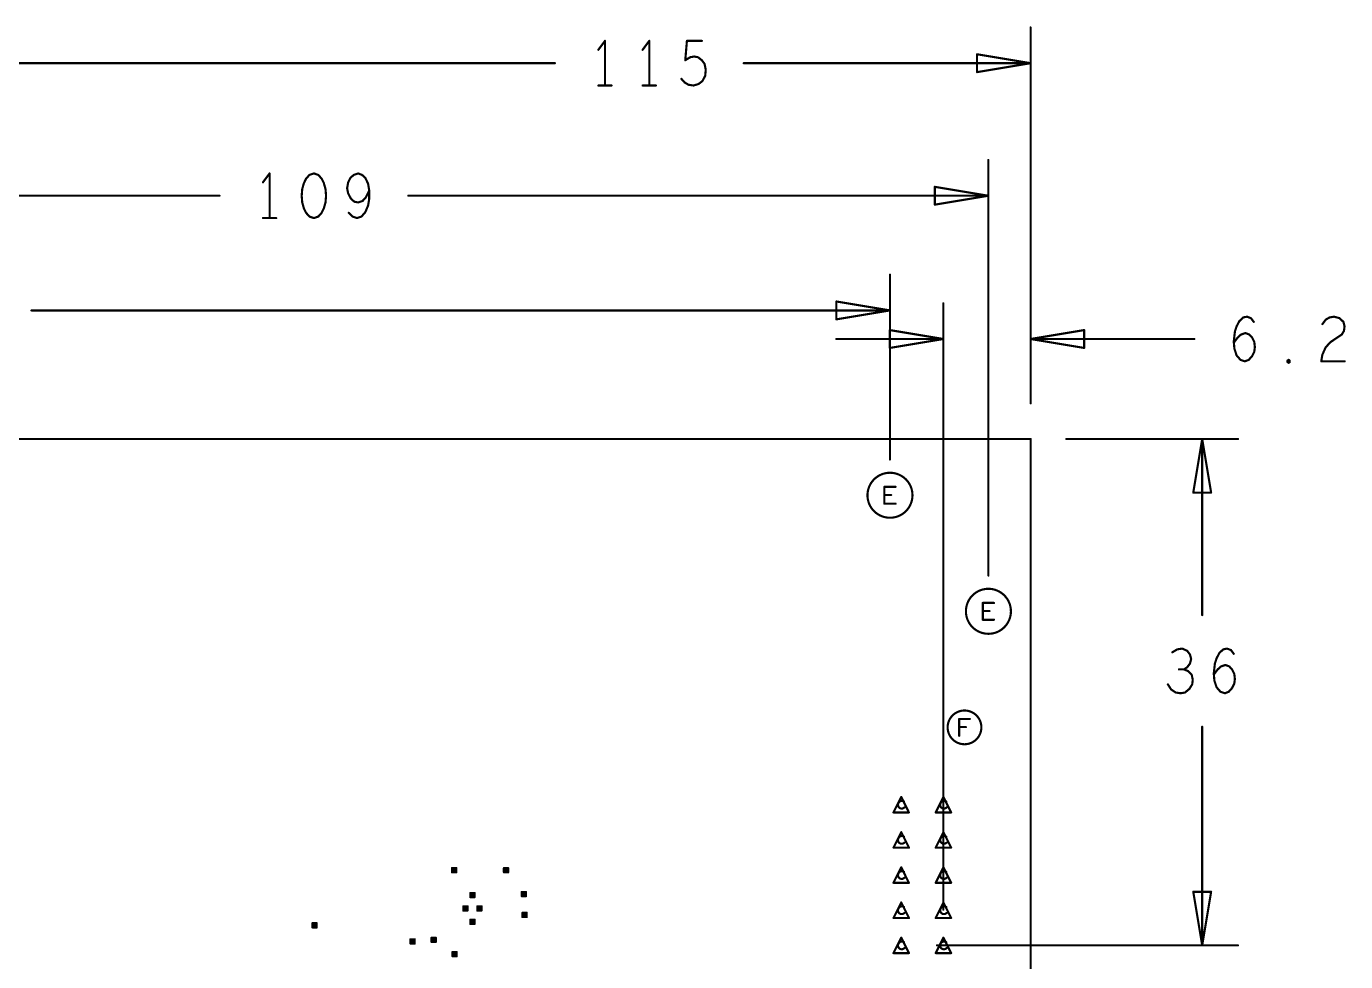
# Model space of a CAD drawing. Extents: x -18 to 16.1, y -6.6 to 15.5.
# Drawn here: x 1.716 to 5.41, y 4.531 to 7.149 of the extents above; entities that cross this region are included whole.
import ezdxf

# ---------------------------------------------------------------- set-up
doc = ezdxf.new("R2010")
doc.units = 0
doc.layers.get('0').update_dxf_attribs({"linetype": 'CONTINUOUS'})
doc.layers.add('FAB', color=13, linetype='CONTINUOUS')

# ---------------------------------------------------------------- blocks, each defined once
blk = doc.blocks.new('ROUND_1')
at = {"const_width": 0.003}
blk.add_lwpolyline([(-0.0015, 0, 1), (0.0015, 0, 1)], format="xyb", close=True, dxfattribs=at)

msp = doc.modelspace()

# ---------------------------------------------------------------- linework, layer by layer
at = {"layer": 'FAB', "const_width": 0.006}
for points in [[(4.5276, 6.0941), (4.5276, 7.146)], [(3.336, 7.1085), (3.3174, 7.0835)], [(3.336, 6.9835), (3.336, 7.1085)], [(3.46, 7.1085), (3.4414, 7.0835)], [(3.46, 6.9835), (3.46, 7.1085)], [(3.5608, 7.0543), (3.5654, 7.1085)], [(3.5654, 7.1085), (3.6072, 7.1085)], [(3.5747, 7.0627), (3.5608, 7.0543)], [(3.5856, 7.0647), (3.5747, 7.0627)], [(3.5964, 7.0627), (3.5856, 7.0647)], [(3.6072, 7.0543), (3.5964, 7.0627)], [(3.615, 7.0439), (3.6072, 7.0543)], [(4.5276, 7.046), (4.3776, 7.071)], [(4.3776, 7.071), (4.3776, 7.021)], [(3.1957, 7.046), (0, 7.046)], [(3.6181, 7.0272), (3.615, 7.0439)], [(3.6166, 7.0106), (3.6181, 7.0272)], [(3.7243, 7.046), (4.5276, 7.046)], [(4.3776, 7.021), (4.5276, 7.046)], [(3.3174, 6.9835), (3.3546, 6.9835)], [(3.4414, 6.9835), (3.4786, 6.9835)], [(3.5499, 7.0022), (3.5592, 6.9918)], [(3.5592, 6.9918), (3.57, 6.9856)], [(3.57, 6.9856), (3.584, 6.9835)], [(3.584, 6.9835), (3.598, 6.9877)], [(3.598, 6.9877), (3.6088, 6.996)], [(3.6088, 6.996), (3.6166, 7.0106)], [(4.4095, 5.6119), (4.4095, 6.775)], [(2.397, 6.7375), (2.3784, 6.7125)], [(2.397, 6.6125), (2.397, 6.7375)], [(2.4993, 6.7229), (2.4931, 6.7104)], [(2.5086, 6.7333), (2.4993, 6.7229)], [(2.521, 6.7375), (2.5086, 6.7333)], [(2.5334, 6.7333), (2.521, 6.7375)], [(2.5427, 6.7229), (2.5334, 6.7333)], [(2.5489, 6.7104), (2.5427, 6.7229)], [(2.6233, 6.725), (2.6171, 6.7125)], [(2.6326, 6.7333), (2.6233, 6.725)], [(2.645, 6.7375), (2.6326, 6.7333)], [(2.6558, 6.7333), (2.645, 6.7375)], [(2.6651, 6.725), (2.6558, 6.7333)], [(2.6729, 6.7083), (2.6651, 6.725)], [(2.4884, 6.6937), (2.4869, 6.675)], [(2.4931, 6.7104), (2.4884, 6.6937)], [(2.5536, 6.6937), (2.5489, 6.7104)], [(2.5551, 6.675), (2.5536, 6.6937)], [(2.6171, 6.7125), (2.614, 6.6958)], [(2.614, 6.6958), (2.6171, 6.6813)], [(2.6667, 6.6708), (2.676, 6.6896)], [(2.676, 6.6896), (2.6729, 6.7083)], [(2.676, 6.6667), (2.676, 6.6896)], [(4.4095, 6.675), (4.2595, 6.7)], [(4.2595, 6.7), (4.2595, 6.65)], [(2.2567, 6.675), (0.1181, 6.675)], [(2.4869, 6.675), (2.4884, 6.6562)], [(2.4884, 6.6562), (2.4931, 6.6396)], [(2.5489, 6.6396), (2.5536, 6.6562)], [(2.5536, 6.6562), (2.5551, 6.675)], [(2.6171, 6.6813), (2.6248, 6.6667)], [(2.6248, 6.6667), (2.6342, 6.6583)], [(2.6342, 6.6583), (2.645, 6.6562)], [(2.645, 6.6562), (2.6574, 6.6604)], [(2.6574, 6.6604), (2.6667, 6.6708)], [(2.6651, 6.6292), (2.6729, 6.6479)], [(2.6729, 6.6479), (2.676, 6.6667)], [(2.7853, 6.675), (4.4095, 6.675)], [(4.2595, 6.65), (4.4095, 6.675)], [(2.3784, 6.6125), (2.4156, 6.6125)], [(2.4931, 6.6396), (2.4993, 6.6271)], [(2.4993, 6.6271), (2.5086, 6.6167)], [(2.5086, 6.6167), (2.521, 6.6125)], [(2.521, 6.6125), (2.5334, 6.6167)], [(2.5334, 6.6167), (2.5427, 6.6271)], [(2.5427, 6.6271), (2.5489, 6.6396)], [(2.6186, 6.6271), (2.6295, 6.6167)], [(2.6295, 6.6167), (2.6419, 6.6125)], [(2.6419, 6.6125), (2.6543, 6.6167)], [(2.6543, 6.6167), (2.6651, 6.6292)], [(4.1339, 5.9367), (4.1339, 6.454)], [(1.7303, 6.354), (4.1339, 6.354)], [(4.1339, 6.354), (3.9839, 6.379)], [(3.9839, 6.379), (3.9839, 6.329)], [(3.9839, 6.329), (4.1339, 6.354)], [(4.2835, 4.6768), (4.2835, 6.374)], [(4.5276, 6.0941), (4.5276, 6.374)], [(5.1043, 6.3094), (5.112, 6.324)], [(5.112, 6.324), (5.1229, 6.3344)], [(5.1229, 6.3344), (5.1337, 6.3365)], [(5.1337, 6.3365), (5.1446, 6.3323)], [(5.1446, 6.3323), (5.1524, 6.3219)], [(5.3445, 6.3157), (5.3539, 6.3282)], [(5.3539, 6.3282), (5.3647, 6.3344)], [(5.3647, 6.3344), (5.3771, 6.3365)], [(5.3771, 6.3365), (5.3926, 6.3323)], [(5.3926, 6.3323), (5.4035, 6.3219)], [(5.4035, 6.3219), (5.4066, 6.3094)], [(4.2835, 6.274), (4.1335, 6.299)], [(4.1335, 6.299), (4.1335, 6.249)], [(4.6776, 6.299), (4.5276, 6.274)], [(4.6776, 6.249), (4.6776, 6.299)], [(5.0965, 6.2677), (5.0996, 6.2948)], [(5.0965, 6.2636), (5.1074, 6.2782)], [(5.0996, 6.2948), (5.1043, 6.3094)], [(5.1074, 6.2782), (5.1167, 6.2865)], [(5.1167, 6.2865), (5.1291, 6.2907)], [(5.1291, 6.2907), (5.14, 6.2865)], [(5.14, 6.2865), (5.1477, 6.2782)], [(5.1477, 6.2782), (5.1539, 6.2657)], [(5.3988, 6.2865), (5.3678, 6.2657)], [(5.405, 6.2969), (5.3988, 6.2865)], [(5.4066, 6.3094), (5.405, 6.2969)], [(3.9835, 6.274), (4.2835, 6.274)], [(4.1335, 6.249), (4.2835, 6.274)], [(4.5276, 6.274), (4.6776, 6.249)], [(4.9858, 6.274), (4.5276, 6.274)], [(5.0981, 6.2469), (5.0965, 6.2677)], [(5.1043, 6.2282), (5.0981, 6.2469)], [(5.1539, 6.2657), (5.1555, 6.2511)], [(5.1555, 6.2511), (5.1539, 6.2386)], [(5.3539, 6.2511), (5.3445, 6.2302)], [(5.3678, 6.2657), (5.3539, 6.2511)], [(5.1152, 6.2157), (5.1043, 6.2282)], [(5.1276, 6.2115), (5.1152, 6.2157)], [(5.1384, 6.2157), (5.1276, 6.2115)], [(5.1477, 6.2261), (5.1384, 6.2157)], [(5.1539, 6.2386), (5.1477, 6.2261)], [(5.2469, 6.2136), (5.25, 6.2157)], [(5.2469, 6.2094), (5.2469, 6.2136)], [(5.25, 6.2073), (5.2469, 6.2094)], [(5.25, 6.2157), (5.2531, 6.2136)], [(5.2531, 6.2094), (5.25, 6.2073)], [(5.2531, 6.2136), (5.2531, 6.2094)], [(5.3445, 6.2302), (5.3414, 6.2115)], [(5.3414, 6.2115), (5.4066, 6.2115)], [(4.4276, 5.9941), (-1.521, 5.9941)], [(4.5276, 5.9941), (0, 5.9941)], [(4.5276, -0.3642), (4.5276, 5.9941)], [(4.6276, 5.9941), (5.108, 5.9941)], [(5.008, 5.9941), (4.983, 5.8441)], [(5.033, 5.8441), (5.008, 5.9941)], [(5.008, 5.5012), (5.008, 5.9941)], [(4.1182, 5.813), (4.1182, 5.8602)], [(4.1182, 5.8602), (4.1496, 5.8602)], [(4.1371, 5.8374), (4.1182, 5.8374)], [(4.983, 5.8441), (5.033, 5.8441)], [(4.1496, 5.813), (4.1182, 5.813)], [(4.3938, 5.4882), (4.3938, 5.5354)], [(4.3938, 5.5354), (4.4252, 5.5354)], [(4.4126, 5.5126), (4.3938, 5.5126)], [(4.4252, 5.4882), (4.3938, 5.4882)], [(4.9383, 5.4054), (4.9243, 5.3971)], [(4.9522, 5.4075), (4.9383, 5.4054)], [(4.9661, 5.4012), (4.9522, 5.4075)], [(4.9739, 5.3908), (4.9661, 5.4012)], [(4.977, 5.3783), (4.9739, 5.3908)], [(5.0483, 5.3804), (5.056, 5.395)], [(5.056, 5.395), (5.0669, 5.4054)], [(5.0669, 5.4054), (5.0777, 5.4075)], [(5.0777, 5.4075), (5.0886, 5.4033)], [(5.0886, 5.4033), (5.0964, 5.3929)], [(4.9568, 5.3492), (4.9661, 5.3554)], [(4.9661, 5.3554), (4.9739, 5.3658)], [(4.9739, 5.3658), (4.977, 5.3783)], [(5.0405, 5.3387), (5.0436, 5.3658)], [(5.0436, 5.3658), (5.0483, 5.3804)], [(5.0514, 5.3492), (5.0607, 5.3575)], [(5.0607, 5.3575), (5.0731, 5.3617)], [(5.0731, 5.3617), (5.084, 5.3575)], [(5.084, 5.3575), (5.0917, 5.3492)], [(4.9568, 5.3492), (4.9429, 5.3492)], [(4.9677, 5.345), (4.9568, 5.3492)], [(4.9786, 5.3346), (4.9677, 5.345)], [(4.9816, 5.32), (4.9786, 5.3346)], [(4.9801, 5.3075), (4.9816, 5.32)], [(5.0405, 5.3346), (5.0514, 5.3492)], [(5.0421, 5.3179), (5.0405, 5.3387)], [(5.0483, 5.2992), (5.0421, 5.3179)], [(5.0917, 5.3492), (5.0979, 5.3367)], [(5.0979, 5.3367), (5.0995, 5.3221)], [(5.0995, 5.3221), (5.0979, 5.3096)], [(4.9119, 5.3075), (4.9212, 5.2929)], [(4.9212, 5.2929), (4.9336, 5.2846)], [(4.9336, 5.2846), (4.9476, 5.2825)], [(4.9476, 5.2825), (4.96, 5.2846)], [(4.96, 5.2846), (4.9724, 5.295)], [(4.9724, 5.295), (4.9801, 5.3075)], [(5.0592, 5.2867), (5.0483, 5.2992)], [(5.0716, 5.2825), (5.0592, 5.2867)], [(5.0824, 5.2867), (5.0716, 5.2825)], [(5.0917, 5.2971), (5.0824, 5.2867)], [(5.0979, 5.3096), (5.0917, 5.2971)], [(4.3276, 5.1634), (4.3276, 5.2106)], [(4.3276, 5.2106), (4.3575, 5.2106)], [(4.3465, 5.1878), (4.3276, 5.1878)], [(5.008, 5.1887), (5.008, 4.5768)], [(4.1437, 4.9489), (4.1654, 4.9922)], [(4.1654, 4.9922), (4.187, 4.9489)], [(4.2619, 4.9489), (4.2835, 4.9922)], [(4.2835, 4.9922), (4.3052, 4.9489)], [(4.187, 4.9489), (4.1437, 4.9489)], [(4.1567, 4.9727), (4.1563, 4.9694)], [(4.1563, 4.9694), (4.1571, 4.9662)], [(4.1582, 4.9763), (4.1567, 4.9727)], [(4.1571, 4.9662), (4.1582, 4.964)], [(4.16, 4.9785), (4.1582, 4.9763)], [(4.1582, 4.964), (4.1603, 4.9618)], [(4.1625, 4.9803), (4.16, 4.9785)], [(4.1603, 4.9618), (4.1629, 4.9604)], [(4.1658, 4.9814), (4.1625, 4.9803)], [(4.1629, 4.9604), (4.1654, 4.9597)], [(4.1654, 4.9597), (4.1679, 4.9597)], [(4.1686, 4.9814), (4.1658, 4.9814)], [(4.1679, 4.9597), (4.1705, 4.9604)], [(4.1712, 4.9807), (4.1686, 4.9814)], [(4.1705, 4.9604), (4.1726, 4.9615)], [(4.1733, 4.9796), (4.1712, 4.9807)], [(4.1726, 4.9615), (4.1744, 4.9629)], [(4.3052, 4.9489), (4.2619, 4.9489)], [(4.2748, 4.9727), (4.2745, 4.9694)], [(4.2745, 4.9694), (4.2752, 4.9662)], [(4.2763, 4.9763), (4.2748, 4.9727)], [(4.2752, 4.9662), (4.2763, 4.964)], [(4.2781, 4.9785), (4.2763, 4.9763)], [(4.2763, 4.964), (4.2784, 4.9618)], [(4.2806, 4.9803), (4.2781, 4.9785)], [(4.2784, 4.9618), (4.281, 4.9604)], [(4.2839, 4.9814), (4.2806, 4.9803)], [(4.281, 4.9604), (4.2835, 4.9597)], [(4.2835, 4.9597), (4.286, 4.9597)], [(4.2868, 4.9814), (4.2839, 4.9814)], [(4.286, 4.9597), (4.2886, 4.9604)], [(4.2893, 4.9807), (4.2868, 4.9814)], [(4.2886, 4.9604), (4.2907, 4.9615)], [(4.2915, 4.9796), (4.2893, 4.9807)], [(4.2907, 4.9615), (4.2925, 4.9629)], [(4.1437, 4.8504), (4.1654, 4.8937)], [(4.1567, 4.8743), (4.1563, 4.871)], [(4.1582, 4.8779), (4.1567, 4.8743)], [(4.16, 4.8801), (4.1582, 4.8779)], [(4.1625, 4.8819), (4.16, 4.8801)], [(4.1658, 4.883), (4.1625, 4.8819)], [(4.1654, 4.8937), (4.187, 4.8504)], [(4.1686, 4.883), (4.1658, 4.883)], [(4.1712, 4.8822), (4.1686, 4.883)], [(4.1733, 4.8812), (4.1712, 4.8822)], [(4.2619, 4.8504), (4.2835, 4.8937)], [(4.2748, 4.8743), (4.2745, 4.871)], [(4.2763, 4.8779), (4.2748, 4.8743)], [(4.2781, 4.8801), (4.2763, 4.8779)], [(4.2806, 4.8819), (4.2781, 4.8801)], [(4.2839, 4.883), (4.2806, 4.8819)], [(4.2835, 4.8937), (4.3052, 4.8504)], [(4.2868, 4.883), (4.2839, 4.883)], [(4.2893, 4.8822), (4.2868, 4.883)], [(4.2915, 4.8812), (4.2893, 4.8822)], [(4.187, 4.8504), (4.1437, 4.8504)], [(4.1563, 4.871), (4.1571, 4.8678)], [(4.1571, 4.8678), (4.1582, 4.8656)], [(4.1582, 4.8656), (4.1603, 4.8634)], [(4.1603, 4.8634), (4.1629, 4.862)], [(4.1629, 4.862), (4.1654, 4.8613)], [(4.1654, 4.8613), (4.1679, 4.8613)], [(4.1679, 4.8613), (4.1705, 4.862)], [(4.1705, 4.862), (4.1726, 4.8631)], [(4.1726, 4.8631), (4.1744, 4.8645)], [(4.3052, 4.8504), (4.2619, 4.8504)], [(4.2745, 4.871), (4.2752, 4.8678)], [(4.2752, 4.8678), (4.2763, 4.8656)], [(4.2763, 4.8656), (4.2784, 4.8634)], [(4.2784, 4.8634), (4.281, 4.862)], [(4.281, 4.862), (4.2835, 4.8613)], [(4.2835, 4.8613), (4.286, 4.8613)], [(4.286, 4.8613), (4.2886, 4.862)], [(4.2886, 4.862), (4.2907, 4.8631)], [(4.2907, 4.8631), (4.2925, 4.8645)], [(2.9079, 4.7813), (2.9079, 4.7933)], [(2.9079, 4.7933), (2.9199, 4.7933)], [(2.9199, 4.7813), (2.9079, 4.7813)], [(2.9114, 4.7843), (2.9139, 4.7903)], [(2.9155, 4.7863), (2.9123, 4.7863)], [(2.9139, 4.7903), (2.9164, 4.7843)], [(2.9199, 4.7933), (2.9199, 4.7813)], [(3.053, 4.7813), (3.053, 4.7933)], [(3.053, 4.7933), (3.065, 4.7933)], [(3.065, 4.7813), (3.053, 4.7813)], [(3.0565, 4.7843), (3.059, 4.7903)], [(3.0606, 4.7863), (3.0574, 4.7863)], [(3.059, 4.7903), (3.0615, 4.7843)], [(3.065, 4.7933), (3.065, 4.7813)], [(4.1437, 4.752), (4.1654, 4.7953)], [(4.1567, 4.7758), (4.1563, 4.7726)], [(4.1563, 4.7726), (4.1571, 4.7693)], [(4.1582, 4.7795), (4.1567, 4.7758)], [(4.1571, 4.7693), (4.1582, 4.7672)], [(4.16, 4.7816), (4.1582, 4.7795)], [(4.1582, 4.7672), (4.1603, 4.765)], [(4.1625, 4.7834), (4.16, 4.7816)], [(4.1603, 4.765), (4.1629, 4.7636)], [(4.1658, 4.7845), (4.1625, 4.7834)], [(4.1629, 4.7636), (4.1654, 4.7628)], [(4.1654, 4.7953), (4.187, 4.752)], [(4.1654, 4.7628), (4.1679, 4.7628)], [(4.1686, 4.7845), (4.1658, 4.7845)], [(4.1679, 4.7628), (4.1705, 4.7636)], [(4.1712, 4.7838), (4.1686, 4.7845)], [(4.1705, 4.7636), (4.1726, 4.7646)], [(4.1733, 4.7827), (4.1712, 4.7838)], [(4.1726, 4.7646), (4.1744, 4.7661)], [(4.2619, 4.752), (4.2835, 4.7953)], [(4.2748, 4.7758), (4.2745, 4.7726)], [(4.2745, 4.7726), (4.2752, 4.7693)], [(4.2763, 4.7795), (4.2748, 4.7758)], [(4.2752, 4.7693), (4.2763, 4.7672)], [(4.2781, 4.7816), (4.2763, 4.7795)], [(4.2763, 4.7672), (4.2784, 4.765)], [(4.2806, 4.7834), (4.2781, 4.7816)], [(4.2784, 4.765), (4.281, 4.7636)], [(4.2839, 4.7845), (4.2806, 4.7834)], [(4.281, 4.7636), (4.2835, 4.7628)], [(4.2835, 4.7953), (4.3052, 4.752)], [(4.2835, 4.7628), (4.286, 4.7628)], [(4.2868, 4.7845), (4.2839, 4.7845)], [(4.286, 4.7628), (4.2886, 4.7636)], [(4.2893, 4.7838), (4.2868, 4.7845)], [(4.2886, 4.7636), (4.2907, 4.7646)], [(4.2915, 4.7827), (4.2893, 4.7838)], [(4.2907, 4.7646), (4.2925, 4.7661)], [(3.103, 4.7145), (3.103, 4.7265)], [(3.103, 4.7265), (3.115, 4.7265)], [(3.115, 4.7265), (3.115, 4.7145)], [(4.187, 4.752), (4.1437, 4.752)], [(4.3052, 4.752), (4.2619, 4.752)], [(4.983, 4.7268), (5.008, 4.5768)], [(5.033, 4.7268), (4.983, 4.7268)], [(5.008, 4.5768), (5.033, 4.7268)], [(2.9589, 4.7117), (2.9589, 4.7237)], [(2.9589, 4.7237), (2.9709, 4.7237)], [(2.9709, 4.7117), (2.9589, 4.7117)], [(2.9624, 4.7146), (2.9649, 4.7207)], [(2.9665, 4.7167), (2.9633, 4.7167)], [(2.9649, 4.7207), (2.9674, 4.7146)], [(2.9709, 4.7237), (2.9709, 4.7117)], [(3.115, 4.7145), (3.103, 4.7145)], [(3.1065, 4.7175), (3.109, 4.7235)], [(3.1106, 4.7196), (3.1074, 4.7196)], [(3.109, 4.7235), (3.1115, 4.7175)], [(4.1437, 4.6536), (4.1654, 4.6969)], [(4.1654, 4.6969), (4.187, 4.6536)], [(4.2619, 4.6536), (4.2835, 4.6969)], [(4.2835, 4.6969), (4.3052, 4.6536)], [(2.9392, 4.6743), (2.9392, 4.6863)], [(2.9392, 4.6863), (2.9512, 4.6863)], [(2.9512, 4.6743), (2.9392, 4.6743)], [(2.9427, 4.6772), (2.9452, 4.6833)], [(2.9468, 4.6793), (2.9436, 4.6793)], [(2.9452, 4.6833), (2.9477, 4.6772)], [(2.9512, 4.6863), (2.9512, 4.6743)], [(2.9786, 4.6743), (2.9786, 4.6863)], [(2.9786, 4.6863), (2.9906, 4.6863)], [(2.9906, 4.6743), (2.9786, 4.6743)], [(2.9821, 4.6772), (2.9846, 4.6833)], [(2.9862, 4.6793), (2.983, 4.6793)], [(2.9846, 4.6833), (2.9871, 4.6772)], [(2.9906, 4.6863), (2.9906, 4.6743)], [(3.105, 4.656), (3.105, 4.668)], [(3.105, 4.668), (3.117, 4.668)], [(3.117, 4.656), (3.105, 4.656)], [(3.1085, 4.659), (3.111, 4.665)], [(3.1126, 4.6611), (3.1094, 4.6611)], [(3.111, 4.665), (3.1135, 4.659)], [(3.117, 4.668), (3.117, 4.656)], [(4.187, 4.6536), (4.1437, 4.6536)], [(4.1567, 4.6774), (4.1563, 4.6742)], [(4.1563, 4.6742), (4.1571, 4.6709)], [(4.1582, 4.681), (4.1567, 4.6774)], [(4.1571, 4.6709), (4.1582, 4.6687)], [(4.16, 4.6832), (4.1582, 4.681)], [(4.1582, 4.6687), (4.1603, 4.6666)], [(4.1625, 4.685), (4.16, 4.6832)], [(4.1603, 4.6666), (4.1629, 4.6651)], [(4.1658, 4.6861), (4.1625, 4.685)], [(4.1629, 4.6651), (4.1654, 4.6644)], [(4.1654, 4.6644), (4.1679, 4.6644)], [(4.1686, 4.6861), (4.1658, 4.6861)], [(4.1679, 4.6644), (4.1705, 4.6651)], [(4.1712, 4.6854), (4.1686, 4.6861)], [(4.1705, 4.6651), (4.1726, 4.6662)], [(4.1733, 4.6843), (4.1712, 4.6854)], [(4.1726, 4.6662), (4.1744, 4.6677)], [(4.3052, 4.6536), (4.2619, 4.6536)], [(4.2748, 4.6774), (4.2745, 4.6742)], [(4.2745, 4.6742), (4.2752, 4.6709)], [(4.2763, 4.681), (4.2748, 4.6774)], [(4.2752, 4.6709), (4.2763, 4.6687)], [(4.2781, 4.6832), (4.2763, 4.681)], [(4.2763, 4.6687), (4.2784, 4.6666)], [(4.2806, 4.685), (4.2781, 4.6832)], [(4.2784, 4.6666), (4.281, 4.6651)], [(4.2839, 4.6861), (4.2806, 4.685)], [(4.281, 4.6651), (4.2835, 4.6644)], [(4.2835, 4.6644), (4.286, 4.6644)], [(4.2868, 4.6861), (4.2839, 4.6861)], [(4.286, 4.6644), (4.2886, 4.6651)], [(4.2893, 4.6854), (4.2868, 4.6861)], [(4.2886, 4.6651), (4.2907, 4.6662)], [(4.2915, 4.6843), (4.2893, 4.6854)], [(4.2907, 4.6662), (4.2925, 4.6677)], [(2.517, 4.627), (2.517, 4.639)], [(2.517, 4.639), (2.529, 4.639)], [(2.529, 4.627), (2.517, 4.627)], [(2.5205, 4.63), (2.523, 4.636)], [(2.5246, 4.6321), (2.5214, 4.6321)], [(2.523, 4.636), (2.5255, 4.63)], [(2.529, 4.639), (2.529, 4.627)], [(2.9589, 4.6368), (2.9589, 4.6489)], [(2.9589, 4.6489), (2.9709, 4.6489)], [(2.9709, 4.6368), (2.9589, 4.6368)], [(2.9624, 4.6399), (2.9649, 4.6459)], [(2.9665, 4.6419), (2.9633, 4.6419)], [(2.9649, 4.6459), (2.9674, 4.6399)], [(2.9709, 4.6489), (2.9709, 4.6368)], [(2.7914, 4.582), (2.7914, 4.594)], [(2.7914, 4.594), (2.8034, 4.594)], [(2.8034, 4.582), (2.7914, 4.582)], [(2.7949, 4.585), (2.7974, 4.591)], [(2.799, 4.5871), (2.7958, 4.5871)], [(2.7974, 4.591), (2.7999, 4.585)], [(2.8034, 4.594), (2.8034, 4.582)], [(2.8504, 4.5864), (2.8504, 4.5984)], [(2.8504, 4.5984), (2.8624, 4.5984)], [(2.8624, 4.5864), (2.8504, 4.5864)], [(2.8539, 4.5894), (2.8564, 4.5954)], [(2.858, 4.5915), (2.8548, 4.5915)], [(2.8564, 4.5954), (2.8589, 4.5894)], [(2.8624, 4.5984), (2.8624, 4.5864)], [(4.1437, 4.5552), (4.1654, 4.5985)], [(4.1567, 4.579), (4.1563, 4.5757)], [(4.1582, 4.5826), (4.1567, 4.579)], [(4.16, 4.5848), (4.1582, 4.5826)], [(4.1625, 4.5866), (4.16, 4.5848)], [(4.1658, 4.5877), (4.1625, 4.5866)], [(4.1654, 4.5985), (4.187, 4.5552)], [(4.1686, 4.5877), (4.1658, 4.5877)], [(4.1712, 4.587), (4.1686, 4.5877)], [(4.1733, 4.5859), (4.1712, 4.587)], [(4.2619, 4.5552), (4.2835, 4.5985)], [(4.2748, 4.579), (4.2745, 4.5757)], [(4.2763, 4.5826), (4.2748, 4.579)], [(4.2781, 4.5848), (4.2763, 4.5826)], [(4.2806, 4.5866), (4.2781, 4.5848)], [(4.2839, 4.5877), (4.2806, 4.5866)], [(4.2835, 4.5985), (4.3052, 4.5552)], [(4.2868, 4.5877), (4.2839, 4.5877)], [(4.2893, 4.587), (4.2868, 4.5877)], [(4.2915, 4.5859), (4.2893, 4.587)], [(2.909, 4.5463), (2.909, 4.5583)], [(2.909, 4.5583), (2.921, 4.5583)], [(2.921, 4.5463), (2.909, 4.5463)], [(2.9125, 4.5492), (2.915, 4.5553)], [(2.9166, 4.5513), (2.9134, 4.5513)], [(2.915, 4.5553), (2.9175, 4.5492)], [(2.921, 4.5583), (2.921, 4.5463)], [(4.187, 4.5552), (4.1437, 4.5552)], [(4.1563, 4.5757), (4.1571, 4.5725)], [(4.1571, 4.5725), (4.1582, 4.5703)], [(4.1582, 4.5703), (4.1603, 4.5681)], [(4.1603, 4.5681), (4.1629, 4.5667)], [(4.1629, 4.5667), (4.1654, 4.566)], [(4.1654, 4.566), (4.1679, 4.566)], [(4.1679, 4.566), (4.1705, 4.5667)], [(4.1705, 4.5667), (4.1726, 4.5678)], [(4.1726, 4.5678), (4.1744, 4.5692)], [(4.3052, 4.5552), (4.2619, 4.5552)], [(4.2654, 4.5768), (5.108, 4.5768)], [(4.2745, 4.5757), (4.2752, 4.5725)], [(4.2752, 4.5725), (4.2763, 4.5703)], [(4.2763, 4.5703), (4.2784, 4.5681)], [(4.2784, 4.5681), (4.281, 4.5667)], [(4.281, 4.5667), (4.2835, 4.566)], [(4.2835, 4.566), (4.286, 4.566)], [(4.286, 4.566), (4.2886, 4.5667)], [(4.2886, 4.5667), (4.2907, 4.5678)], [(4.2907, 4.5678), (4.2925, 4.5692)]]:
    msp.add_lwpolyline(points, dxfattribs=at)
for points in [[(4.0709, 5.8367, 1), (4.1969, 5.8367, 1)], [(4.3465, 5.5119, 1), (4.4725, 5.5119, 1)], [(4.2953, 5.187, 1), (4.3898, 5.187, 1)]]:
    msp.add_lwpolyline(points, format="xyb", close=True, dxfattribs=at)

# ---------------------------------------------------------------- block references
at = {"layer": 'FAB'}
for p in [(4.5276, 7.146), (3.336, 7.1085), (3.336, 7.1085), (3.46, 7.1085), (3.46, 7.1085), (3.5654, 7.1085), (3.5654, 7.1085), (3.6072, 7.1085), (3.3174, 7.0835), (3.4414, 7.0835), (3.5608, 7.0543), (3.5608, 7.0543), (3.5747, 7.0627), (3.5747, 7.0627), (3.5856, 7.0647), (3.5856, 7.0647), (3.5964, 7.0627), (3.5964, 7.0627), (3.6072, 7.0543), (3.6072, 7.0543), (4.3776, 7.071), (4.3776, 7.071), (3.1957, 7.046), (3.615, 7.0439), (3.615, 7.0439), (3.6181, 7.0272), (3.6181, 7.0272), (3.7243, 7.046), (4.3776, 7.021), (4.3776, 7.021), (4.5276, 7.046), (4.5276, 7.046), (4.5276, 7.046), (3.3174, 6.9835), (3.336, 6.9835), (3.3546, 6.9835), (3.4414, 6.9835), (3.46, 6.9835), (3.4786, 6.9835), (3.5499, 7.0022), (3.5592, 6.9918), (3.5592, 6.9918), (3.57, 6.9856), (3.57, 6.9856), (3.584, 6.9835), (3.584, 6.9835), (3.598, 6.9877), (3.598, 6.9877), (3.6088, 6.996), (3.6088, 6.996), (3.6166, 7.0106), (3.6166, 7.0106), (4.4095, 6.775), (2.397, 6.7375), (2.397, 6.7375), (2.4993, 6.7229), (2.4993, 6.7229), (2.5086, 6.7333), (2.5086, 6.7333), (2.521, 6.7375), (2.521, 6.7375), (2.5334, 6.7333), (2.5334, 6.7333), (2.5427, 6.7229), (2.5427, 6.7229), (2.6233, 6.725), (2.6233, 6.725), (2.6326, 6.7333), (2.6326, 6.7333), (2.645, 6.7375), (2.645, 6.7375), (2.6558, 6.7333), (2.6558, 6.7333), (2.6651, 6.725), (2.6651, 6.725), (2.3784, 6.7125), (2.4884, 6.6937), (2.4884, 6.6937), (2.4931, 6.7104), (2.4931, 6.7104), (2.5489, 6.7104), (2.5489, 6.7104), (2.5536, 6.6937), (2.5536, 6.6937), (2.614, 6.6958), (2.614, 6.6958), (2.6171, 6.7125), (2.6171, 6.7125), (2.6729, 6.7083), (2.6729, 6.7083), (2.676, 6.6896), (2.676, 6.6896), (2.676, 6.6896), (4.2595, 6.7), (4.2595, 6.7), (2.2567, 6.675), (2.4869, 6.675), (2.4869, 6.675), (2.4884, 6.6562), (2.4884, 6.6562), (2.5536, 6.6562), (2.5536, 6.6562), (2.5551, 6.675), (2.5551, 6.675), (2.6171, 6.6813), (2.6171, 6.6813), (2.6248, 6.6667), (2.6248, 6.6667), (2.6342, 6.6583), (2.6342, 6.6583), (2.645, 6.6562), (2.645, 6.6562), (2.6574, 6.6604), (2.6574, 6.6604), (2.6667, 6.6708), (2.6667, 6.6708), (2.6729, 6.6479), (2.6729, 6.6479), (2.676, 6.6667), (2.676, 6.6667), (2.7853, 6.675), (4.2595, 6.65), (4.2595, 6.65), (4.4095, 6.675), (4.4095, 6.675), (4.4095, 6.675), (2.3784, 6.6125), (2.397, 6.6125), (2.4156, 6.6125), (2.4931, 6.6396), (2.4931, 6.6396), (2.4993, 6.6271), (2.4993, 6.6271), (2.5086, 6.6167), (2.5086, 6.6167), (2.521, 6.6125), (2.521, 6.6125), (2.5334, 6.6167), (2.5334, 6.6167), (2.5427, 6.6271), (2.5427, 6.6271), (2.5489, 6.6396), (2.5489, 6.6396), (2.6186, 6.6271), (2.6295, 6.6167), (2.6295, 6.6167), (2.6419, 6.6125), (2.6419, 6.6125), (2.6543, 6.6167), (2.6543, 6.6167), (2.6651, 6.6292), (2.6651, 6.6292), (4.1339, 6.454), (1.7303, 6.354), (3.9839, 6.379), (3.9839, 6.379), (4.1339, 6.354), (4.1339, 6.354), (4.1339, 6.354), (4.2835, 6.374), (4.5276, 6.374), (3.9839, 6.329), (3.9839, 6.329), (5.112, 6.324), (5.112, 6.324), (5.1229, 6.3344), (5.1229, 6.3344), (5.1337, 6.3365), (5.1337, 6.3365), (5.1446, 6.3323), (5.1446, 6.3323), (5.1524, 6.3219), (5.3445, 6.3157), (5.3539, 6.3282), (5.3539, 6.3282), (5.3647, 6.3344), (5.3647, 6.3344), (5.3771, 6.3365), (5.3771, 6.3365), (5.3926, 6.3323), (5.3926, 6.3323), (5.4035, 6.3219), (5.4035, 6.3219), (4.1335, 6.299), (4.1335, 6.299), (4.6776, 6.299), (4.6776, 6.299), (5.0996, 6.2948), (5.0996, 6.2948), (5.1043, 6.3094), (5.1043, 6.3094), (5.1074, 6.2782), (5.1074, 6.2782), (5.1167, 6.2865), (5.1167, 6.2865), (5.1291, 6.2907), (5.1291, 6.2907), (5.14, 6.2865), (5.14, 6.2865), (5.1477, 6.2782), (5.1477, 6.2782), (5.3988, 6.2865), (5.3988, 6.2865), (5.405, 6.2969), (5.405, 6.2969), (5.4066, 6.3094), (5.4066, 6.3094), (3.9835, 6.274), (4.1335, 6.249), (4.1335, 6.249), (4.2835, 6.274), (4.2835, 6.274), (4.2835, 6.274), (4.5276, 6.274), (4.5276, 6.274), (4.5276, 6.274), (4.6776, 6.249), (4.6776, 6.249), (4.9858, 6.274), (5.0965, 6.2677), (5.0965, 6.2677), (5.0965, 6.2636), (5.0981, 6.2469), (5.0981, 6.2469), (5.1539, 6.2657), (5.1539, 6.2657), (5.1555, 6.2511), (5.1555, 6.2511), (5.3539, 6.2511), (5.3539, 6.2511), (5.3678, 6.2657), (5.3678, 6.2657), (5.1043, 6.2282), (5.1043, 6.2282), (5.1152, 6.2157), (5.1152, 6.2157), (5.1276, 6.2115), (5.1276, 6.2115), (5.1384, 6.2157), (5.1384, 6.2157), (5.1477, 6.2261), (5.1477, 6.2261), (5.1539, 6.2386), (5.1539, 6.2386), (5.2469, 6.2136), (5.2469, 6.2136), (5.2469, 6.2094), (5.2469, 6.2094), (5.25, 6.2157), (5.25, 6.2157), (5.25, 6.2073), (5.25, 6.2073), (5.2531, 6.2136), (5.2531, 6.2136), (5.2531, 6.2094), (5.2531, 6.2094), (5.3414, 6.2115), (5.3414, 6.2115), (5.3445, 6.2302), (5.3445, 6.2302), (5.4066, 6.2115), (4.5276, 6.0941), (4.5276, 6.0941), (4.4276, 5.9941), (4.5276, 5.9941), (4.5276, 5.9941), (4.6276, 5.9941), (5.008, 5.9941), (5.008, 5.9941), (5.008, 5.9941), (5.108, 5.9941), (4.1339, 5.9367), (4.1182, 5.8602), (4.1182, 5.8602), (4.1182, 5.8374), (4.1371, 5.8374), (4.1496, 5.8602), (4.983, 5.8441), (4.983, 5.8441), (5.033, 5.8441), (5.033, 5.8441), (4.1182, 5.813), (4.1182, 5.813), (4.1496, 5.813), (4.4095, 5.6119), (4.3938, 5.5354), (4.3938, 5.5354), (4.3938, 5.5126), (4.4126, 5.5126), (4.4252, 5.5354), (5.008, 5.5012), (4.3938, 5.4882), (4.3938, 5.4882), (4.4252, 5.4882), (4.9243, 5.3971), (4.9383, 5.4054), (4.9383, 5.4054), (4.9522, 5.4075), (4.9522, 5.4075), (4.9661, 5.4012), (4.9661, 5.4012), (4.9739, 5.3908), (4.9739, 5.3908), (5.056, 5.395), (5.056, 5.395), (5.0669, 5.4054), (5.0669, 5.4054), (5.0777, 5.4075), (5.0777, 5.4075), (5.0886, 5.4033), (5.0886, 5.4033), (5.0964, 5.3929), (4.9661, 5.3554), (4.9661, 5.3554), (4.9739, 5.3658), (4.9739, 5.3658), (4.977, 5.3783), (4.977, 5.3783), (5.0436, 5.3658), (5.0436, 5.3658), (5.0483, 5.3804), (5.0483, 5.3804), (5.0607, 5.3575), (5.0607, 5.3575), (5.0731, 5.3617), (5.0731, 5.3617), (5.084, 5.3575), (5.084, 5.3575), (4.9429, 5.3492), (4.9568, 5.3492), (4.9568, 5.3492), (4.9568, 5.3492), (4.9677, 5.345), (4.9677, 5.345), (4.9786, 5.3346), (4.9786, 5.3346), (4.9816, 5.32), (4.9816, 5.32), (5.0405, 5.3387), (5.0405, 5.3387), (5.0405, 5.3346), (5.0421, 5.3179), (5.0421, 5.3179), (5.0514, 5.3492), (5.0514, 5.3492), (5.0917, 5.3492), (5.0917, 5.3492), (5.0979, 5.3367), (5.0979, 5.3367), (5.0995, 5.3221), (5.0995, 5.3221), (4.9119, 5.3075), (4.9212, 5.2929), (4.9212, 5.2929), (4.9336, 5.2846), (4.9336, 5.2846), (4.9476, 5.2825), (4.9476, 5.2825), (4.96, 5.2846), (4.96, 5.2846), (4.9724, 5.295), (4.9724, 5.295), (4.9801, 5.3075), (4.9801, 5.3075), (5.0483, 5.2992), (5.0483, 5.2992), (5.0592, 5.2867), (5.0592, 5.2867), (5.0716, 5.2825), (5.0716, 5.2825), (5.0824, 5.2867), (5.0824, 5.2867), (5.0917, 5.2971), (5.0917, 5.2971), (5.0979, 5.3096), (5.0979, 5.3096), (4.3276, 5.2106), (4.3276, 5.2106), (4.3575, 5.2106), (4.3276, 5.1878), (4.3465, 5.1878), (5.008, 5.1887), (4.3276, 5.1634), (4.1654, 4.9922), (4.1654, 4.9922), (4.2835, 4.9922), (4.2835, 4.9922), (4.1437, 4.9489), (4.1437, 4.9489), (4.1563, 4.9694), (4.1563, 4.9694), (4.1567, 4.9727), (4.1567, 4.9727), (4.1571, 4.9662), (4.1571, 4.9662), (4.1582, 4.9763), (4.1582, 4.9763), (4.1582, 4.964), (4.1582, 4.964), (4.16, 4.9785), (4.16, 4.9785), (4.1603, 4.9618), (4.1603, 4.9618), (4.1625, 4.9803), (4.1625, 4.9803), (4.1629, 4.9604), (4.1629, 4.9604), (4.1654, 4.9597), (4.1654, 4.9597), (4.1658, 4.9814), (4.1658, 4.9814), (4.1679, 4.9597), (4.1679, 4.9597), (4.1686, 4.9814), (4.1686, 4.9814), (4.1705, 4.9604), (4.1705, 4.9604), (4.1712, 4.9807), (4.1712, 4.9807), (4.1726, 4.9615), (4.1726, 4.9615), (4.1733, 4.9796), (4.1744, 4.9629), (4.187, 4.9489), (4.187, 4.9489), (4.2619, 4.9489), (4.2619, 4.9489), (4.2745, 4.9694), (4.2745, 4.9694), (4.2748, 4.9727), (4.2748, 4.9727), (4.2752, 4.9662), (4.2752, 4.9662), (4.2763, 4.9763), (4.2763, 4.9763), (4.2763, 4.964), (4.2763, 4.964), (4.2781, 4.9785), (4.2781, 4.9785), (4.2784, 4.9618), (4.2784, 4.9618), (4.2806, 4.9803), (4.2806, 4.9803), (4.281, 4.9604), (4.281, 4.9604), (4.2835, 4.9597), (4.2835, 4.9597), (4.2839, 4.9814), (4.2839, 4.9814), (4.286, 4.9597), (4.286, 4.9597), (4.2868, 4.9814), (4.2868, 4.9814), (4.2886, 4.9604), (4.2886, 4.9604), (4.2893, 4.9807), (4.2893, 4.9807), (4.2907, 4.9615), (4.2907, 4.9615), (4.2915, 4.9796), (4.2925, 4.9629), (4.3052, 4.9489), (4.3052, 4.9489), (4.1567, 4.8743), (4.1567, 4.8743), (4.1582, 4.8779), (4.1582, 4.8779), (4.16, 4.8801), (4.16, 4.8801), (4.1625, 4.8819), (4.1625, 4.8819), (4.1654, 4.8937), (4.1654, 4.8937), (4.1658, 4.883), (4.1658, 4.883), (4.1686, 4.883), (4.1686, 4.883), (4.1712, 4.8822), (4.1712, 4.8822), (4.1733, 4.8812), (4.2748, 4.8743), (4.2748, 4.8743), (4.2763, 4.8779), (4.2763, 4.8779), (4.2781, 4.8801), (4.2781, 4.8801), (4.2806, 4.8819), (4.2806, 4.8819), (4.2835, 4.8937), (4.2835, 4.8937), (4.2839, 4.883), (4.2839, 4.883), (4.2868, 4.883), (4.2868, 4.883), (4.2893, 4.8822), (4.2893, 4.8822), (4.2915, 4.8812), (4.1437, 4.8504), (4.1437, 4.8504), (4.1563, 4.871), (4.1563, 4.871), (4.1571, 4.8678), (4.1571, 4.8678), (4.1582, 4.8656), (4.1582, 4.8656), (4.1603, 4.8634), (4.1603, 4.8634), (4.1629, 4.862), (4.1629, 4.862), (4.1654, 4.8613), (4.1654, 4.8613), (4.1679, 4.8613), (4.1679, 4.8613), (4.1705, 4.862), (4.1705, 4.862), (4.1726, 4.8631), (4.1726, 4.8631), (4.1744, 4.8645), (4.187, 4.8504), (4.187, 4.8504), (4.2619, 4.8504), (4.2619, 4.8504), (4.2745, 4.871), (4.2745, 4.871), (4.2752, 4.8678), (4.2752, 4.8678), (4.2763, 4.8656), (4.2763, 4.8656), (4.2784, 4.8634), (4.2784, 4.8634), (4.281, 4.862), (4.281, 4.862), (4.2835, 4.8613), (4.2835, 4.8613), (4.286, 4.8613), (4.286, 4.8613), (4.2886, 4.862), (4.2886, 4.862), (4.2907, 4.8631), (4.2907, 4.8631), (4.2925, 4.8645), (4.3052, 4.8504), (4.3052, 4.8504), (2.9079, 4.7933), (2.9079, 4.7933), (2.9079, 4.7813), (2.9079, 4.7813), (2.9114, 4.7843), (2.9123, 4.7863), (2.9139, 4.7903), (2.9139, 4.7903), (2.9155, 4.7863), (2.9164, 4.7843), (2.9199, 4.7933), (2.9199, 4.7933), (2.9199, 4.7813), (2.9199, 4.7813), (3.053, 4.7933), (3.053, 4.7933), (3.053, 4.7813), (3.053, 4.7813), (3.0565, 4.7843), (3.0574, 4.7863), (3.059, 4.7903), (3.059, 4.7903), (3.0606, 4.7863), (3.0615, 4.7843), (3.065, 4.7933), (3.065, 4.7933), (3.065, 4.7813), (3.065, 4.7813), (4.1563, 4.7726), (4.1563, 4.7726), (4.1567, 4.7758), (4.1567, 4.7758), (4.1571, 4.7693), (4.1571, 4.7693), (4.1582, 4.7795), (4.1582, 4.7795), (4.1582, 4.7672), (4.1582, 4.7672), (4.16, 4.7816), (4.16, 4.7816), (4.1603, 4.765), (4.1603, 4.765), (4.1625, 4.7834), (4.1625, 4.7834), (4.1629, 4.7636), (4.1629, 4.7636), (4.1654, 4.7953), (4.1654, 4.7953), (4.1654, 4.7628), (4.1654, 4.7628), (4.1658, 4.7845), (4.1658, 4.7845), (4.1679, 4.7628), (4.1679, 4.7628), (4.1686, 4.7845), (4.1686, 4.7845), (4.1705, 4.7636), (4.1705, 4.7636), (4.1712, 4.7838), (4.1712, 4.7838), (4.1726, 4.7646), (4.1726, 4.7646), (4.1733, 4.7827), (4.1744, 4.7661), (4.2745, 4.7726), (4.2745, 4.7726), (4.2748, 4.7758), (4.2748, 4.7758), (4.2752, 4.7693), (4.2752, 4.7693), (4.2763, 4.7795), (4.2763, 4.7795), (4.2763, 4.7672), (4.2763, 4.7672), (4.2781, 4.7816), (4.2781, 4.7816), (4.2784, 4.765), (4.2784, 4.765), (4.2806, 4.7834), (4.2806, 4.7834), (4.281, 4.7636), (4.281, 4.7636), (4.2835, 4.7953), (4.2835, 4.7953), (4.2835, 4.7628), (4.2835, 4.7628), (4.2839, 4.7845), (4.2839, 4.7845), (4.286, 4.7628), (4.286, 4.7628), (4.2868, 4.7845), (4.2868, 4.7845), (4.2886, 4.7636), (4.2886, 4.7636), (4.2893, 4.7838), (4.2893, 4.7838), (4.2907, 4.7646), (4.2907, 4.7646), (4.2915, 4.7827), (4.2925, 4.7661), (3.103, 4.7265), (3.103, 4.7265), (3.115, 4.7265), (3.115, 4.7265), (4.1437, 4.752), (4.1437, 4.752), (4.187, 4.752), (4.187, 4.752), (4.2619, 4.752), (4.2619, 4.752), (4.3052, 4.752), (4.3052, 4.752), (4.983, 4.7268), (4.983, 4.7268), (5.033, 4.7268), (5.033, 4.7268), (2.9589, 4.7237), (2.9589, 4.7237), (2.9589, 4.7117), (2.9589, 4.7117), (2.9624, 4.7146), (2.9633, 4.7167), (2.9649, 4.7207), (2.9649, 4.7207), (2.9665, 4.7167), (2.9674, 4.7146), (2.9709, 4.7237), (2.9709, 4.7237), (2.9709, 4.7117), (2.9709, 4.7117), (3.103, 4.7145), (3.103, 4.7145), (3.1065, 4.7175), (3.1074, 4.7196), (3.109, 4.7235), (3.109, 4.7235), (3.1106, 4.7196), (3.1115, 4.7175), (3.115, 4.7145), (3.115, 4.7145), (4.1654, 4.6969), (4.1654, 4.6969), (4.2835, 4.6969), (4.2835, 4.6969), (2.9392, 4.6863), (2.9392, 4.6863), (2.9392, 4.6743), (2.9392, 4.6743), (2.9427, 4.6772), (2.9436, 4.6793), (2.9452, 4.6833), (2.9452, 4.6833), (2.9468, 4.6793), (2.9477, 4.6772), (2.9512, 4.6863), (2.9512, 4.6863), (2.9512, 4.6743), (2.9512, 4.6743), (2.9786, 4.6863), (2.9786, 4.6863), (2.9786, 4.6743), (2.9786, 4.6743), (2.9821, 4.6772), (2.983, 4.6793), (2.9846, 4.6833), (2.9846, 4.6833), (2.9862, 4.6793), (2.9871, 4.6772), (2.9906, 4.6863), (2.9906, 4.6863), (2.9906, 4.6743), (2.9906, 4.6743), (3.105, 4.668), (3.105, 4.668), (3.105, 4.656), (3.105, 4.656), (3.1085, 4.659), (3.1094, 4.6611), (3.111, 4.665), (3.111, 4.665), (3.1126, 4.6611), (3.1135, 4.659), (3.117, 4.668), (3.117, 4.668), (3.117, 4.656), (3.117, 4.656), (4.1437, 4.6536), (4.1437, 4.6536), (4.1563, 4.6742), (4.1563, 4.6742), (4.1567, 4.6774), (4.1567, 4.6774), (4.1571, 4.6709), (4.1571, 4.6709), (4.1582, 4.681), (4.1582, 4.681), (4.1582, 4.6687), (4.1582, 4.6687), (4.16, 4.6832), (4.16, 4.6832), (4.1603, 4.6666), (4.1603, 4.6666), (4.1625, 4.685), (4.1625, 4.685), (4.1629, 4.6651), (4.1629, 4.6651), (4.1654, 4.6644), (4.1654, 4.6644), (4.1658, 4.6861), (4.1658, 4.6861), (4.1679, 4.6644), (4.1679, 4.6644), (4.1686, 4.6861), (4.1686, 4.6861), (4.1705, 4.6651), (4.1705, 4.6651), (4.1712, 4.6854), (4.1712, 4.6854), (4.1726, 4.6662), (4.1726, 4.6662), (4.1733, 4.6843), (4.1744, 4.6677), (4.187, 4.6536), (4.187, 4.6536), (4.2619, 4.6536), (4.2619, 4.6536), (4.2745, 4.6742), (4.2745, 4.6742), (4.2748, 4.6774), (4.2748, 4.6774), (4.2752, 4.6709), (4.2752, 4.6709), (4.2763, 4.681), (4.2763, 4.681), (4.2763, 4.6687), (4.2763, 4.6687), (4.2781, 4.6832), (4.2781, 4.6832), (4.2784, 4.6666), (4.2784, 4.6666), (4.2806, 4.685), (4.2806, 4.685), (4.281, 4.6651), (4.281, 4.6651), (4.2835, 4.6768), (4.2835, 4.6644), (4.2835, 4.6644), (4.2839, 4.6861), (4.2839, 4.6861), (4.286, 4.6644), (4.286, 4.6644), (4.2868, 4.6861), (4.2868, 4.6861), (4.2886, 4.6651), (4.2886, 4.6651), (4.2893, 4.6854), (4.2893, 4.6854), (4.2907, 4.6662), (4.2907, 4.6662), (4.2915, 4.6843), (4.2925, 4.6677), (4.3052, 4.6536), (4.3052, 4.6536), (2.517, 4.639), (2.517, 4.639), (2.517, 4.627), (2.517, 4.627), (2.5205, 4.63), (2.5214, 4.6321), (2.523, 4.636), (2.523, 4.636), (2.5246, 4.6321), (2.5255, 4.63), (2.529, 4.639), (2.529, 4.639), (2.529, 4.627), (2.529, 4.627), (2.9589, 4.6489), (2.9589, 4.6489), (2.9589, 4.6368), (2.9589, 4.6368), (2.9624, 4.6399), (2.9633, 4.6419), (2.9649, 4.6459), (2.9649, 4.6459), (2.9665, 4.6419), (2.9674, 4.6399), (2.9709, 4.6489), (2.9709, 4.6489), (2.9709, 4.6368), (2.9709, 4.6368), (2.7914, 4.594), (2.7914, 4.594), (2.7914, 4.582), (2.7914, 4.582), (2.7949, 4.585), (2.7958, 4.5871), (2.7974, 4.591), (2.7974, 4.591), (2.799, 4.5871), (2.7999, 4.585), (2.8034, 4.594), (2.8034, 4.594), (2.8034, 4.582), (2.8034, 4.582), (2.8504, 4.5984), (2.8504, 4.5984), (2.8504, 4.5864), (2.8504, 4.5864), (2.8539, 4.5894), (2.8548, 4.5915), (2.8564, 4.5954), (2.8564, 4.5954), (2.858, 4.5915), (2.8589, 4.5894), (2.8624, 4.5984), (2.8624, 4.5984), (2.8624, 4.5864), (2.8624, 4.5864), (4.1567, 4.579), (4.1567, 4.579), (4.1582, 4.5826), (4.1582, 4.5826), (4.16, 4.5848), (4.16, 4.5848), (4.1625, 4.5866), (4.1625, 4.5866), (4.1654, 4.5985), (4.1654, 4.5985), (4.1658, 4.5877), (4.1658, 4.5877), (4.1686, 4.5877), (4.1686, 4.5877), (4.1712, 4.587), (4.1712, 4.587), (4.1733, 4.5859), (4.2748, 4.579), (4.2748, 4.579), (4.2763, 4.5826), (4.2763, 4.5826), (4.2781, 4.5848), (4.2781, 4.5848), (4.2806, 4.5866), (4.2806, 4.5866), (4.2835, 4.5985), (4.2835, 4.5985), (4.2839, 4.5877), (4.2839, 4.5877), (4.2868, 4.5877), (4.2868, 4.5877), (4.2893, 4.587), (4.2893, 4.587), (4.2915, 4.5859), (2.909, 4.5583), (2.909, 4.5583), (2.909, 4.5463), (2.909, 4.5463), (2.9125, 4.5492), (2.9134, 4.5513), (2.915, 4.5553), (2.915, 4.5553), (2.9166, 4.5513), (2.9175, 4.5492), (2.921, 4.5583), (2.921, 4.5583), (2.921, 4.5463), (2.921, 4.5463), (4.1437, 4.5552), (4.1437, 4.5552), (4.1563, 4.5757), (4.1563, 4.5757), (4.1571, 4.5725), (4.1571, 4.5725), (4.1582, 4.5703), (4.1582, 4.5703), (4.1603, 4.5681), (4.1603, 4.5681), (4.1629, 4.5667), (4.1629, 4.5667), (4.1654, 4.566), (4.1654, 4.566), (4.1679, 4.566), (4.1679, 4.566), (4.1705, 4.5667), (4.1705, 4.5667), (4.1726, 4.5678), (4.1726, 4.5678), (4.1744, 4.5692), (4.187, 4.5552), (4.187, 4.5552), (4.2619, 4.5552), (4.2619, 4.5552), (4.2654, 4.5768), (4.2745, 4.5757), (4.2745, 4.5757), (4.2752, 4.5725), (4.2752, 4.5725), (4.2763, 4.5703), (4.2763, 4.5703), (4.2784, 4.5681), (4.2784, 4.5681), (4.281, 4.5667), (4.281, 4.5667), (4.2835, 4.566), (4.2835, 4.566), (4.286, 4.566), (4.286, 4.566), (4.2886, 4.5667), (4.2886, 4.5667), (4.2907, 4.5678), (4.2907, 4.5678), (4.2925, 4.5692), (4.3052, 4.5552), (4.3052, 4.5552), (5.008, 4.5768), (5.008, 4.5768), (5.008, 4.5768), (5.108, 4.5768)]:
    msp.add_blockref('ROUND_1', p, dxfattribs=at)

doc.saveas('drawing.dxf')
